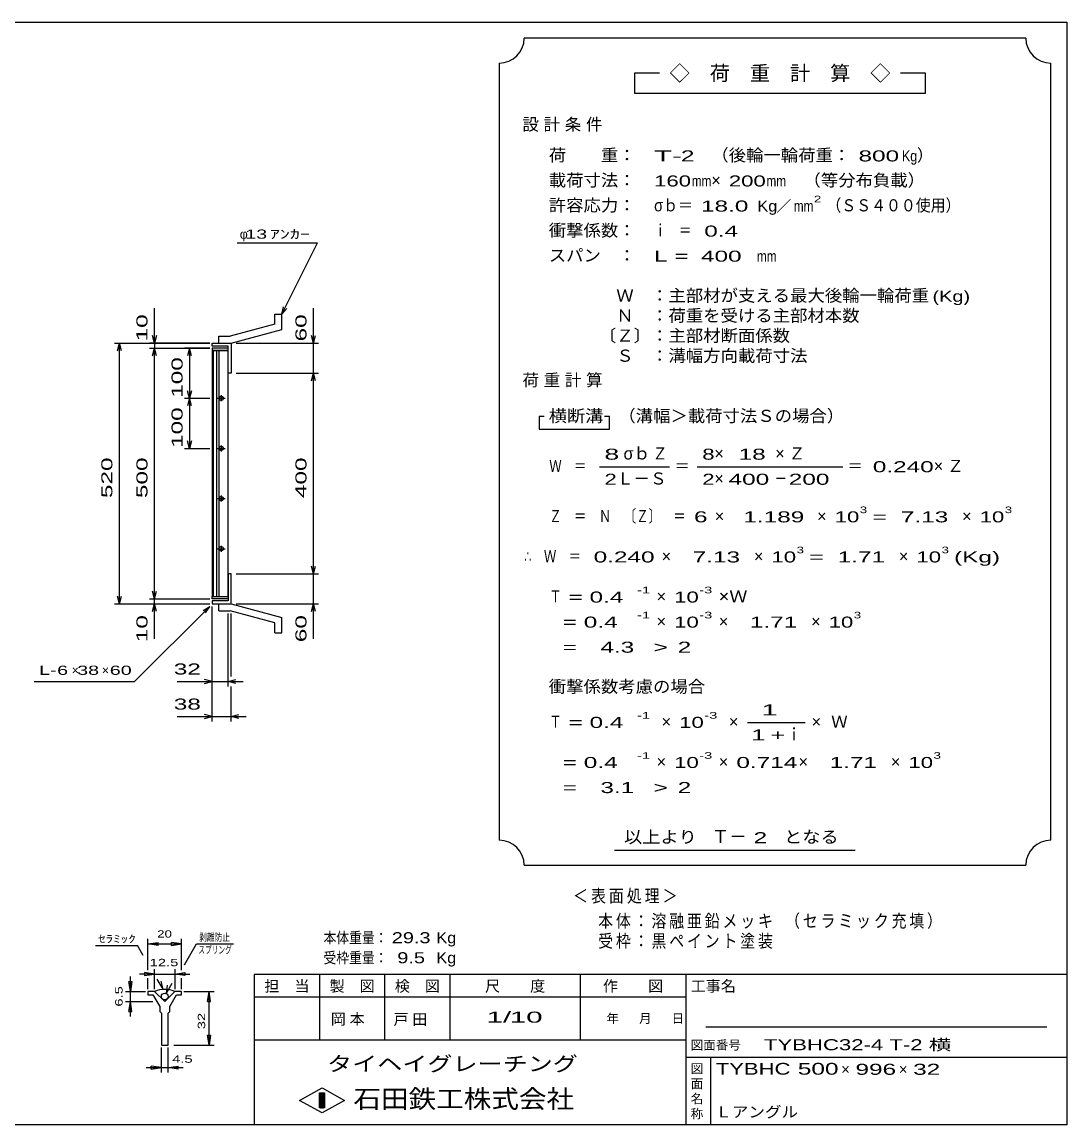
# Model space of a CAD drawing. Units: millimetres, scale not verified. Extents: x -1820 to 1724, y -1285 to 1059.
# Drawn here: x -359 to 1724, y -1141 to 1059 of the extents above; entities that cross this region are included whole.
import ezdxf
from ezdxf.enums import TextEntityAlignment as Align

# ---------------------------------------------------------------- set-up
doc = ezdxf.new("R2010")
doc.units = ezdxf.units.MM
doc.header["$LTSCALE"] = 10
for name, color, linetype, lineweight in [('0_2', 150, 'Continuous', 25), ('16', 3, 'Continuous', 25), ('19', 6, 'Continuous', 25), ('22', 2, 'Continuous', 25), ('32', 4, 'Continuous', 25)]:
    doc.layers.add(name, color=color, linetype=linetype, lineweight=lineweight)
doc.styles.add('ベクトル', font='')
doc.styles.get('ベクトル').set_extended_font_data('ベクトル')

msp = doc.modelspace()

# ---------------------------------------------------------------- linework, layer by layer
at = {"layer": '0_2'}
for p, q in [((-1736, 1059), (1724, 1059)), ((1724, 1059), (1724, -1141)), ((1724, -841), (104, -841)), ((104, -841), (104, -1141)), ((234, -841), (234, -971)), ((364, -971), (364, -841)), ((494, -841), (494, -971)), ((754, -971), (754, -841)), ((964, -841), (964, -1141)), ((964, -886), (104, -886)), ((1684, -946), (1004, -946)), ((104, -971), (964, -971)), ((964, -1006), (1724, -1006)), ((1014, -1141), (1014, -1006)), ((194, -1092), (239, -1067)), ((234, -1077), (244, -1077)), ((234, -1107), (234, -1077)), ((234, -1077), (236, -1077)), ((236, -1077), (236, -1107)), ((238, -1107), (238, -1077)), ((238, -1077), (240, -1077)), ((239, -1067), (284, -1092)), ((240, -1077), (240, -1107)), ((242, -1107), (242, -1077)), ((242, -1077), (244, -1077)), ((244, -1077), (244, -1107)), ((244, -1077), (244, -1107)), ((239, -1117), (194, -1092)), ((284, -1092), (239, -1117)), ((244, -1107), (234, -1107)), ((236, -1107), (238, -1107)), ((240, -1107), (242, -1107)), ((1724, -1141), (-1736, -1141))]:
    msp.add_line(p, q, dxfattribs=at)
at = {"layer": '16'}
for p, q in [((52, 408.5), (20, 408.5)), ((20, 408.5), (20, 404)), ((20, 404), (52, 404)), ((20, 404), (20, -87)), ((52, 404), (20, 404)), ((22, 404), (22, -87)), ((29, -87), (29, 404)), ((33, 404), (33, -87)), ((52, 404), (52, 408.5)), ((52, -87), (52, 404)), ((30, 308.5), (46, 308.5)), ((40, 311.5), (36, 311.5)), ((38, 314.5), (38, 302.5)), ((36, 305.5), (40, 305.5)), ((30, 208.5), (46, 208.5)), ((40, 211.5), (36, 211.5)), ((36, 205.5), (40, 205.5)), ((38, 214.5), (38, 202.5)), ((40, 111.5), (36, 111.5)), ((38, 114.5), (38, 102.5)), ((30, 108.5), (46, 108.5)), ((36, 105.5), (40, 105.5)), ((30, 8.5), (46, 8.5)), ((40, 11.5), (36, 11.5)), ((36, 5.5), (40, 5.5)), ((38, 14.5), (38, 2.5)), ((20, -87), (52, -87)), ((20, -91.5), (20, -87)), ((20, -87), (52, -87)), ((52, -87), (52, -91.5)), ((52, -91.5), (20, -91.5))]:
    msp.add_line(p, q, dxfattribs=at)
for centre, radius, start, end in [((36, 308.5), 3, 90, 270), ((38, 308.5), 4, 46.6, 133.4), ((40, 308.5), 3, 270, 90), ((38, 308.5), 4, 226.6, 313.4), ((36, 208.5), 3, 90, 270), ((38, 208.5), 4, 46.6, 133.4), ((38, 208.5), 4, 226.6, 313.4), ((40, 208.5), 3, 270, 90), ((36, 108.5), 3, 90, 270), ((38, 108.5), 4, 46.6, 133.4), ((40, 108.5), 3, 270, 90), ((38, 108.5), 4, 226.6, 313.4), ((36, 8.5), 3, 90, 270), ((38, 8.5), 4, 46.6, 133.4), ((38, 8.5), 4, 226.6, 313.4), ((40, 8.5), 3, 270, 90)]:
    msp.add_arc(centre, radius, start, end, dxfattribs=at)
at = {"layer": '19'}
for p, q in [((145, 476.5), (159, 476.5)), ((145, 456.5), (145, 476.5)), ((159, 445.5), (159, 476.5)), ((145, 456.5), (56, 432.5)), ((58, 418.5), (159, 445.5)), ((20, 412.5), (20, 418.5)), ((20, 418.5), (57, 418.5)), ((33, 432.5), (56, 432.5)), ((33, 418.5), (33, 432.5)), ((33, 418.5), (58, 418.5)), ((57, 418.5), (58, 417.5)), ((52, 412.5), (20, 412.5)), ((52, 358.5), (52, 412.5)), ((58, 417.5), (58, 358.5)), ((58, 358.5), (52, 358.5)), ((58, -41.5), (52, -41.5)), ((52, -41.5), (52, -95.5)), ((58, -100.5), (58, -41.5)), ((20, -95.5), (20, -101.5)), ((52, -95.5), (20, -95.5)), ((20, -101.5), (57, -101.5)), ((33, -101.5), (58, -101.5)), ((33, -115.5), (33, -101.5)), ((57, -101.5), (58, -100.5)), ((58, -101.5), (159, -128.5)), ((33, -115.5), (56, -115.5)), ((145, -139.5), (56, -115.5)), ((159, -159.5), (159, -128.5)), ((145, -159.5), (145, -139.5)), ((145, -159.5), (159, -159.5))]:
    msp.add_line(p, q, dxfattribs=at)
at = {"layer": '22', "color": 4}
for p, q in [((1642, 1027), (642, 1027)), ((592, 977), (592, -573)), ((1692, -573), (1692, 977)), ((912, 957), (862, 957)), ((862, 957), (862, 917)), ((1442, 957), (1392, 957)), ((1442, 917), (1442, 957)), ((862, 917), (1442, 917)), ((70, 618.5), (230, 618.5)), ((159, 476.5), (230, 618.5)), ((-95, 418.5), (-95, 488.5)), ((159, 476.5), (162, 491.1)), ((159, 476.5), (169, 487.5)), ((222, 418.5), (222, 488.5)), ((-175, 418.5), (15, 418.5)), ((-169, 403.5), (-165, 418.5)), ((-161, 403.5), (-165, 418.5)), ((-165, -101.5), (-165, 418.5)), ((15, 418.5), (-105, 418.5)), ((-95, 418.5), (-99, 433.5)), ((-91, 433.5), (-95, 418.5)), ((-95, 418.5), (-95, 408.5)), ((68, 418.5), (232, 418.5)), ((222, 418.5), (218, 433.5)), ((222, 418.5), (226, 433.5)), ((222, 358.5), (222, 418.5)), ((-105, 408.5), (15, 408.5)), ((-99, 393.5), (-95, 408.5)), ((-91, 393.5), (-95, 408.5)), ((-95, -91.5), (-95, 408.5)), ((15, 408.5), (-35, 408.5)), ((-25, 408.5), (-29, 393.5)), ((-21, 393.5), (-25, 408.5)), ((-25, 408.5), (-25, 308.5)), ((68, 358.5), (232, 358.5)), ((218, 343.5), (222, 358.5)), ((226, 343.5), (222, 358.5)), ((222, -41.5), (222, 358.5)), ((-35, 308.5), (15, 308.5)), ((-25, 308.5), (-29, 323.5)), ((-25, 308.5), (-29, 293.5)), ((-21, 323.5), (-25, 308.5)), ((-21, 293.5), (-25, 308.5)), ((-25, 308.5), (-25, 208.5)), ((682, 272), (672, 272)), ((672, 272), (672, 247)), ((812, 272), (802, 272)), ((812, 247), (812, 272)), ((672, 247), (812, 247)), ((-25, 208.5), (-29, 223.5)), ((-21, 223.5), (-25, 208.5)), ((-35, 208.5), (15, 208.5)), ((792, 172), (932, 172)), ((987, 172), (1277, 172)), ((68, -41.5), (232, -41.5)), ((222, -41.5), (218, -26.5)), ((222, -41.5), (226, -26.5)), ((222, -101.5), (222, -41.5)), ((-165, -101.5), (-169, -86.5)), ((-165, -101.5), (-161, -86.5)), ((-95, -91.5), (-99, -76.5)), ((-95, -91.5), (-91, -76.5)), ((-175, -101.5), (15, -101.5)), ((-135, -256.5), (15, -106.5)), ((-105, -91.5), (15, -91.5)), ((-105, -101.5), (15, -101.5)), ((-99, -116.5), (-95, -101.5)), ((-95, -101.5), (-95, -91.5)), ((-91, -116.5), (-95, -101.5)), ((-95, -171.5), (-95, -101.5)), ((2, -114.5), (15, -106.5)), ((7, -119.5), (15, -106.5)), ((20, -266.5), (20, -106.5)), ((20, -336.5), (20, -106.5)), ((68, -101.5), (232, -101.5)), ((218, -116.5), (222, -101.5)), ((226, -116.5), (222, -101.5)), ((222, -171.5), (222, -101.5)), ((52, -266.5), (52, -120.5)), ((58, -246.5), (58, -120.5)), ((-335, -256.5), (-135, -256.5)), ((-50, -256.5), (20, -256.5)), ((20, -256.5), (5, -252.5)), ((5, -260.5), (20, -256.5)), ((20, -256.5), (52, -256.5)), ((52, -256.5), (67, -252.5)), ((67, -260.5), (52, -256.5)), ((52, -256.5), (82, -256.5)), ((58, -336.5), (58, -266.5)), ((-50, -326.5), (20, -326.5)), ((20, -326.5), (5, -322.5)), ((5, -330.5), (20, -326.5)), ((20, -326.5), (58, -326.5)), ((58, -326.5), (73, -322.5)), ((73, -330.5), (58, -326.5)), ((58, -326.5), (88, -326.5)), ((1087, -338), (1202, -338)), ((822, -593), (1302, -593)), ((642, -623), (1642, -623))]:
    msp.add_line(p, q, dxfattribs=at)
for centre, start, end in [((592, 1027), 270, 0), ((1692, 1027), 180, 270), ((592, -623), 0, 90), ((1692, -623), 90, 180)]:
    msp.add_arc(centre, 50, start, end, dxfattribs=at)
at = {"layer": '32'}
for p, q in [((-108, -832), (-108, -770)), ((-41.33, -832), (-41.33, -770)), ((-212.33, -783), (-129, -783)), ((-117.33, -803), (-129, -783)), ((-108, -780), (-88, -777)), ((-88, -783), (-108, -780)), ((-108, -780), (-41.33, -780)), ((-88, -783), (-88, -777)), ((-41.33, -780), (-61.33, -777)), ((-61.33, -783), (-61.33, -777)), ((-61.33, -783), (-41.33, -780)), ((-35.33, -821.67), (-11, -779.67)), ((-11, -779.67), (62.34, -779.67)), ((-94.67, -870), (-94.67, -830)), ((-54.67, -830), (-54.67, -870)), ((-143, -875), (-146, -855)), ((-146, -855), (-140, -855)), ((-143, -875), (-143, -845)), ((-140, -855), (-143, -875)), ((-94.67, -840), (-124.67, -840)), ((-94.67, -840), (-114.67, -837)), ((-114.67, -837), (-114.67, -843)), ((-114.67, -843), (-94.67, -840)), ((-108, -870), (-108, -848)), ((-94.67, -840), (-54.67, -840)), ((-78, -870), (-89.67, -850)), ((-78, -870), (-81.67, -854.33)), ((-54.67, -840), (-34.67, -837)), ((-34.67, -843), (-54.67, -840)), ((-54.67, -840), (-24.67, -840)), ((-41.33, -870), (-41.33, -848)), ((-34.67, -837), (-34.67, -843)), ((-153, -875), (-113, -875)), ((-143, -895), (-143, -875)), ((-108, -875), (-108, -881.67)), ((-94.67, -875), (-108, -875)), ((-74.67, -895), (-94.67, -875)), ((-54.67, -875), (-74.67, -895)), ((-71.33, -878.33), (-60, -858.33)), ((-71.33, -878.33), (-69, -862.33)), ((-41.33, -875), (-54.67, -875)), ((-41.33, -881.67), (-41.33, -875)), ((-36.33, -875), (23.67, -875)), ((10.67, -895), (13.67, -875)), ((16.67, -895), (13.67, -875)), ((13.67, -981.67), (13.67, -875)), ((-153, -895), (-98, -895)), ((-146, -915), (-143, -895)), ((-140, -915), (-143, -895)), ((-143, -925), (-143, -895)), ((-108, -881.67), (-98, -881.67)), ((-98, -881.67), (-84.67, -905)), ((-64.67, -905), (-51.33, -881.67)), ((-51.33, -881.67), (-41.33, -881.67)), ((10.67, -895), (16.67, -895)), ((-146, -915), (-140, -915)), ((-84.67, -905), (-84.67, -915)), ((-84.67, -915), (-81.33, -918.33)), ((-81.33, -918.33), (-81.33, -981.67)), ((-68, -918.33), (-64.67, -915)), ((-68, -981.67), (-68, -918.33)), ((-64.67, -915), (-64.67, -905)), ((13.67, -981.67), (10.67, -961.67)), ((10.67, -961.67), (16.67, -961.67)), ((16.67, -961.67), (13.67, -981.67)), ((-81.33, -981.67), (-68, -981.67)), ((-81.33, -1036.67), (-81.33, -986.67)), ((-68, -1036.67), (-68, -986.67)), ((-56.33, -981.67), (23.67, -981.67)), ((-111.33, -1026.67), (-81.33, -1026.67)), ((-81.33, -1026.67), (-101.33, -1023.67)), ((-101.33, -1029.67), (-101.33, -1023.67)), ((-101.33, -1029.67), (-81.33, -1026.67)), ((-81.33, -1026.67), (-68, -1026.67)), ((-68, -1026.67), (-48, -1023.67)), ((-48, -1029.67), (-68, -1026.67)), ((-68, -1026.67), (-38, -1026.67)), ((-48, -1029.67), (-48, -1023.67))]:
    msp.add_line(p, q, dxfattribs=at)
msp.add_circle((-74.67, -885), 6.67, dxfattribs=at)
msp.add_arc((-75, -920.68), 50, 66, 113, dxfattribs=at)

# ---------------------------------------------------------------- texts
at = {"layer": '0_2', "style": 'ベクトル'}
for s, height, p in [('担\u3000当', 21.99, (124, -864)), ('製\u3000図', 21.99, (254, -864)), ('検\u3000図', 21.99, (384, -864)), ('尺\u3000\u3000度', 21.99, (564, -864)), ('作\u3000\u3000図', 21.99, (799, -864)), ('工事名', 21.99, (974, -864)), ('年', 18.33, (806, -928.5)), ('月', 18.33, (871, -928.5)), ('日', 18.33, (936, -928.5)), ('図面番号', 18.33, (974, -981.5)), ('図', 18.33, (974, -1028.5)), ('面', 18.33, (974, -1058.5)), ('名', 18.33, (974, -1088.5)), ('称', 18.33, (974, -1118.5))]:
    msp.add_text(s, height=height, dxfattribs=at).set_placement(p, align=Align.MIDDLE_LEFT)
at = {"layer": '0_2', "color": 222, "style": 'ベクトル'}
for s, height, width, p in [('タイヘイグレーチング', 29.33, 1.25, (249, -1019)), ('石田鉄工株式会社', 36.66, 1.1, (301.5, -1089))]:
    msp.add_text(s, height=height, dxfattribs=dict(at, width=width)).set_placement(p, align=Align.MIDDLE_LEFT)
at = {"layer": '22', "style": 'ベクトル'}
for s, height, p in [('◇\u3000荷\u3000重\u3000計\u3000算\u3000◇', 29.33, (932, 957)), ('）', 24.19, (1425, 793.5)), ('×', 24.19, (1015, 743.5)), ('／', 21.99, (1144.5, 692)), ('φ', 18.33, (75, 636)), ('σｂ', 24.19, (840, 198.5)), ('×', 24.19, (1021, 198.5)), ('Ｌ－Ｓ', 24.19, (827, 148.5)), ('×', 24.19, (1021, 148.5)), ('×', 24.19, (1022, 73.5)), ('×', 24.19, (1226, 73.5)), ('×', 24.19, (1515, 73.5)), ('×', 24.19, (916, -6.5)), ('×', 24.19, (1100, -6.5)), ('×', 24.19, (1389, -6.5)), ('×', 24.19, (906, -86.5)), ('×', 24.19, (906, -136.5)), ('×', 24.19, (1030, -136.5)), ('×', 24.19, (1214, -136.5)), ('×', 18.33, (-260, -234)), ('×', 18.33, (-200, -234)), ('×', 24.19, (916, -336.5)), ('×', 24.19, (1050, -336.5)), ('×', 24.19, (1215, -336.5)), ('Ｗ', 24.19, (1254, -336.5)), ('ｉ', 24.19, (1163.5, -361.5)), ('×', 24.19, (906, -416.5)), ('×', 24.19, (1030, -416.5)), ('×', 24.19, (1189, -416.5)), ('×', 24.19, (1373, -416.5)), ('Ｔ－', 25.66, (1016, -565.5)), ('×', 21.99, (1274, -1030)), ('×', 21.99, (1389, -1030))]:
    msp.add_text(s, height=height, dxfattribs=at).set_placement(p, align=Align.MIDDLE_LEFT)
for s, height, width, p in [('荷\u3000\u3000重：\u3000', 24.19, 1.05, (691, 793.5)), ('T-', 21.99, 2, (901, 792)), (' 2 ', 21.99, 1.65, (941, 792)), ('（後輪一輪荷重：', 24.19, 1.05, (1015, 793.5)), (' 800', 21.99, 1.65, (1295, 792)), ('Kg', 21.99, 0.85, (1395, 792)), ('載荷寸法：\u3000', 24.19, 1.05, (691, 743.5)), ('160', 21.99, 1.5, (901, 742)), ('mm', 21.99, 0.8, (976, 742)), ('200', 21.99, 1.5, (1050, 742)), ('mm', 21.99, 0.8, (1125, 742)), ('\u3000（等分布負載）', 24.19, 1.05, (1164, 743.5)), ('許容応力：\u3000', 24.19, 1.05, (691, 693.5)), ('σｂ＝', 24.19, 0.9, (901, 693.5)), ('2', 13.2, 1.5, (1219.5, 706)), ('（ＳＳ４００使用）', 24.19, 0.9, (1244.5, 693.5)), (' 18.0', 21.99, 1.65, (981, 692)), ('Kg', 21.99, 1.1, (1107, 692)), ('mm', 21.99, 0.8, (1179.5, 692)), (' 13 ', 18.33, 1.6, (75, 636)), ('ｱﾝｶｰ', 18.33, 1.6, (135, 636)), ('衝撃係数：\u3000', 24.19, 1.05, (691, 643.5)), ('ｉ\u3000＝\u3000', 24.19, 0.75, (901, 643.5)), ('0.4', 21.99, 1.65, (1001, 642)), ('スパン\u3000：\u3000', 24.19, 1.05, (691, 593.5)), ('L = ', 21.99, 1.65, (901, 592)), (' 400 ', 21.99, 1.65, (981, 592)), ('mm', 21.99, 0.8, (1106, 592)), ('\u3000Ｗ\u3000：主部材が支える最大後輪一輪荷重', 24.19, 1.05, (791, 513.5)), ('(Kg)', 21.99, 1.35, (1456, 512)), ('\u3000Ｎ\u3000：荷重を受ける主部材本数', 24.19, 1.05, (791, 473.5)), ('〔Ｚ〕：主部材断面係数', 24.19, 1.05, (791, 433.5)), ('\u3000Ｓ\u3000：溝幅方向載荷寸法', 24.19, 1.05, (791, 393.5)), ('横断溝', 24.19, 1.1, (691, 273.5)), ('\u3000（溝幅＞載荷寸法Ｓの場合）', 24.19, 1.05, (795, 273.5)), ('8', 21.99, 1.8, (802, 197)), ('Ｚ', 24.19, 0.9, (898, 198.5)), ('8', 21.99, 1.5, (997, 197)), (' 18 ', 21.99, 1.65, (1056, 197)), ('Ｗ\u3000＝', 24.19, 0.75, (692, 173.5)), ('＝', 24.19, 0.9, (942, 173.5)), ('＝', 24.19, 0.9, (1287, 173.5)), ('0.240', 21.99, 1.65, (1337, 172)), ('2', 21.99, 1.5, (802, 147)), ('2', 21.99, 1.5, (997, 147)), (' 400 ', 21.99, 1.65, (1036, 147)), (' 200 ', 21.99, 1.65, (1156, 147)), ('－', 24.19, 0.75, (1141, 148.5)), ('Ｚ\u3000＝\u3000Ｎ\u3000〔Ｚ〕\u3000＝', 24.19, 0.75, (692, 73.5)), ('3', 13.2, 1.5, (1311, 86)), ('3', 13.2, 1.5, (1600, 86)), (' 6 ', 21.99, 1.65, (967, 72)), ('  1.189', 21.99, 1.65, (1052, 72)), ('10', 21.99, 1.5, (1261, 72)), ('=', 21.99, 1.7, (1336, 72)), ('  7.13', 21.99, 1.65, (1366, 72)), ('10', 21.99, 1.5, (1550, 72)), ('∴\u3000Ｗ\u3000＝', 24.19, 0.75, (642, -6.5)), (' 0.240', 21.99, 1.65, (767, -8)), ('  7.13', 21.99, 1.65, (951, -8)), ('10', 21.99, 1.5, (1135, -8)), ('3', 13.2, 1.5, (1185, 6)), ('  1.71', 21.99, 1.65, (1240, -8)), ('10', 21.99, 1.5, (1424, -8)), ('3', 13.2, 1.5, (1474, 6)), ('(Kg)', 21.99, 1.65, (1499, -8)), ('=', 21.99, 1.7, (1210, -8)), ('Ｔ', 24.19, 0.75, (692, -86.5)), (' = 0.4', 21.99, 1.65, (717, -88)), ('-1', 13.2, 1.65, (867, -74)), ('10', 21.99, 1.5, (941, -88)), ('-3', 13.2, 1.65, (991, -74)), ('×Ｗ', 24.19, 1.1, (1030, -86.5)), ('  = 0.4', 21.99, 1.65, (692, -138)), ('-1', 13.2, 1.65, (867, -124)), ('10', 21.99, 1.5, (941, -138)), ('-3', 13.2, 1.65, (991, -124)), ('  1.71', 21.99, 1.65, (1065, -138)), ('10', 21.99, 1.5, (1249, -138)), ('3', 13.2, 1.5, (1299, -124)), ('  =', 21.99, 1.65, (692, -188)), ('  4.3', 21.99, 1.65, (767, -188)), ('>', 21.99, 1.7, (899.5, -188)), (' 2 ', 21.99, 1.65, (934.5, -188)), ('L-', 18.33, 1.6, (-325, -234)), (' 6 ', 18.33, 1.6, (-300, -234)), (' 38 ', 18.33, 1.6, (-260, -234)), (' 60 ', 18.33, 1.6, (-195, -234)), (' 32 ', 21.99, 1.65, (-70, -231.5)), ('衝撃係数考慮の場合', 24.19, 1.05, (691, -266.5)), (' 38 ', 21.99, 1.65, (-70, -301.5)), ('Ｔ', 24.19, 0.75, (692, -336.5)), (' = 0.4', 21.99, 1.65, (717, -338)), ('-1', 13.2, 1.65, (867, -324)), ('10', 21.99, 1.5, (951, -338)), ('-3', 13.2, 1.65, (1001, -324)), ('  = 0.4', 21.99, 1.65, (692, -418)), ('-1', 13.2, 1.65, (867, -404)), ('10', 21.99, 1.5, (941, -418)), ('-3', 13.2, 1.65, (991, -404)), ('0.714', 21.99, 1.65, (1065, -418)), ('  1.71', 21.99, 1.65, (1224, -418)), ('10', 21.99, 1.5, (1408, -418)), ('3', 13.2, 1.5, (1458, -404)), ('  3.1', 21.99, 1.65, (767, -468)), ('>', 21.99, 1.7, (899.5, -468)), (' 2 ', 21.99, 1.65, (934.5, -468)), ('  =', 21.99, 1.65, (692, -468)), ('以上より\u3000', 24.19, 1.1, (841, -566.5)), (' 2 ', 21.99, 1.65, (1086, -568)), ('となる', 24.19, 1.1, (1160, -566.5)), ('本体重量：', 21.99, 0.85, (242, -767.5)), (' 29.3', 21.99, 1.35, (367, -767.5)), ('Kg', 21.99, 1.1, (467, -767.5)), ('受枠重量：', 21.99, 0.85, (242, -807.5)), ('  9.5', 21.99, 1.35, (367, -807.5)), ('Kg', 21.99, 1.1, (467, -807.5)), ('1/', 21.99, 2, (567, -926)), (' 10 ', 21.99, 2, (597, -926)), ('TYBHC32-4 T-2 横', 21.99, 1.5, (1120, -981)), ('TYBHC', 23.46, 1.4, (1024, -1029)), (' 500 ', 23.46, 1.55, (1174, -1029)), (' 996 ', 21.99, 1.65, (1289, -1030)), (' 32 ', 21.99, 1.65, (1404, -1030)), ('Ｌアングル', 21.99, 1.1, (1023, -1115))]:
    msp.add_text(s, height=height, dxfattribs=dict(at, width=width)).set_placement(p, align=Align.MIDDLE_LEFT)
at = {"layer": '22', "style": 'ベクトル', "width": 1.65}
for s, p in [(' 10 ', (-120, 408.5)), (' 60 ', (197, 408.5)), (' 100 ', (-50, 296)), (' 100 ', (-50, 196)), (' 520 ', (-190, 96)), (' 500 ', (-120, 96)), (' 400 ', (197, 96)), (' 10 ', (-120, -191.5)), (' 60 ', (197, -191.5))]:
    msp.add_text(s, height=21.99, rotation=90, dxfattribs=at).set_placement(p, align=Align.MIDDLE_LEFT)
at = {"layer": '22', "attachment_point": 4, "style": 'ベクトル'}
for s, insert, char_height in [('\\T1.28;設計条件', (638.5, 853.5), 24.19), ('\\T1.28;荷重計算', (638.5, 343.5), 24.19), ('\\T1.42;×Ｚ', (1142.5, 198.5), 24.19), ('\\T1.42;×Ｚ', (1458.5, 173.5), 24.19), ('\\T1.25;\\W2;\\~1\\~', (1094.5, -313), 21.99), ('\\T1.33;\\W1.75;1+', (1094.5, -363), 21.99), ('\\T1.2;\\W0.85;＜表面処理＞', (739.5, -685.5), 25.66), ('\\T1.19;\\W0.85;本体：溶融亜鉛メッキ', (789.5, -735.5), 25.66), ('\\T1.19;\\W0.85;（セラミック充填）', (1162, -735.5), 25.66), ('\\T1.19;\\W0.85;受枠：黒ペイント塗装', (789.5, -775.5), 25.66), ('\\T1.25;岡本\u3000', (256.5, -931), 21.99), ('\\T1.25;戸田\u3000', (381.5, -931.5), 21.99)]:
    msp.add_mtext(s, dxfattribs=dict(at, insert=insert, char_height=char_height))
at = {"layer": '32', "color": 2, "style": 'ベクトル'}
for s, width, p in [('ｾﾗﾐｯｸ', 1.5, (-207.33, -770)), ('20', 1.35, (-89.67, -760)), ('剥離防止', 0.75, (-6, -766.67)), ('スプリング', 0.65, (-7.66, -791.67)), ('12.5', 1.5, (-104.67, -817)), (' 4.5 ', 1.5, (-68, -1009.67))]:
    msp.add_text(s, height=14.66, dxfattribs=dict(at, width=width)).set_placement(p, align=Align.MIDDLE_LEFT)
at = {"layer": '32', "color": 2, "style": 'ベクトル', "width": 1.5}
for s, p in [('6.5', (-166, -905)), (' 32 ', (-1.33, -958.33))]:
    msp.add_text(s, height=14.66, rotation=90, dxfattribs=at).set_placement(p, align=Align.MIDDLE_LEFT)

doc.saveas('drawing.dxf')
